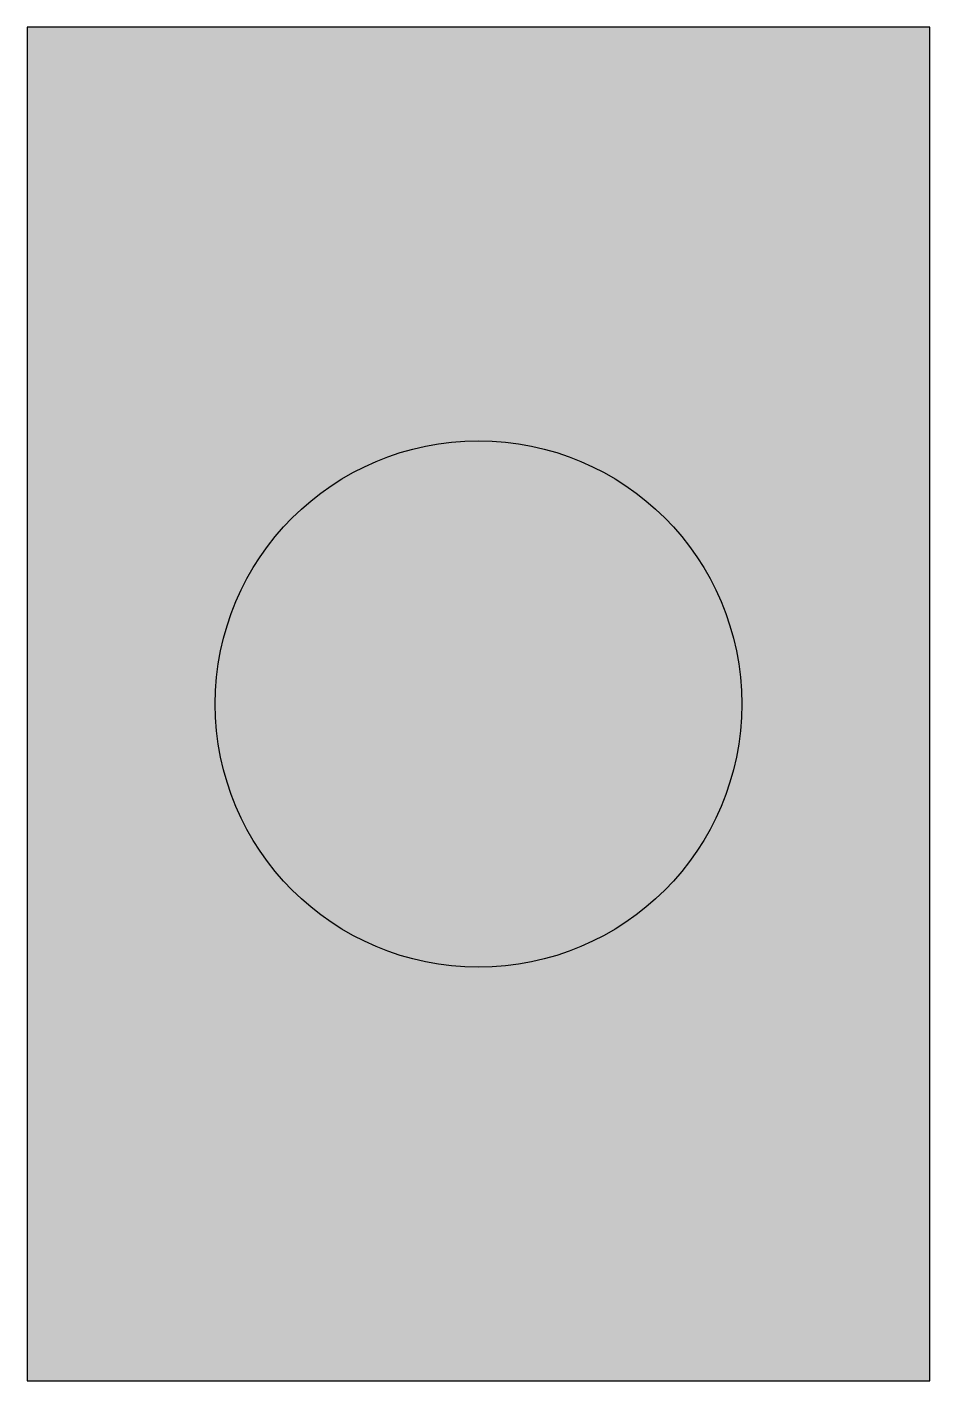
# Model space of a CAD drawing. Header units: millimetres. Extents: x -3 to 3, y -4.5 to 4.5.
import ezdxf

# ---------------------------------------------------------------- set-up
doc = ezdxf.new("R2010")
doc.units = ezdxf.units.MM
doc.layers.get('0').update_dxf_attribs({"lineweight": 25, "true_color": 0xffffff})

msp = doc.modelspace()

# ---------------------------------------------------------------- hatches: boundary and pattern name
at = {"true_color": 0xc0c0c0}
h = msp.add_hatch(color=9, dxfattribs=at)
h.paths.add_polyline_path([(-3, 4.5), (-3, -4.5), (3, -4.5), (3, 4.5)], flags=0)
edge = h.paths.add_edge_path(flags=0)
edge.add_arc((0, 0), 1.75, 0, 360)
at = {"true_color": 0x000000}
h = msp.add_hatch(color=18, dxfattribs=at)
edge = h.paths.add_edge_path(flags=0)
edge.add_arc((0, 0), 1.75, 0, 360)

# ---------------------------------------------------------------- linework, layer by layer
at = {"color": 9, "true_color": 0xc0c0c0}
for p, q in [((3, 4.5), (-3, 4.5)), ((-3, 4.5), (-3, -4.5)), ((3, -4.5), (3, 4.5)), ((-3, -4.5), (3, -4.5))]:
    msp.add_line(p, q, dxfattribs=at)
at = {"color": 18, "true_color": 0x000000}
msp.add_circle((0, 0), 1.75, dxfattribs=at)

doc.saveas('drawing.dxf')
